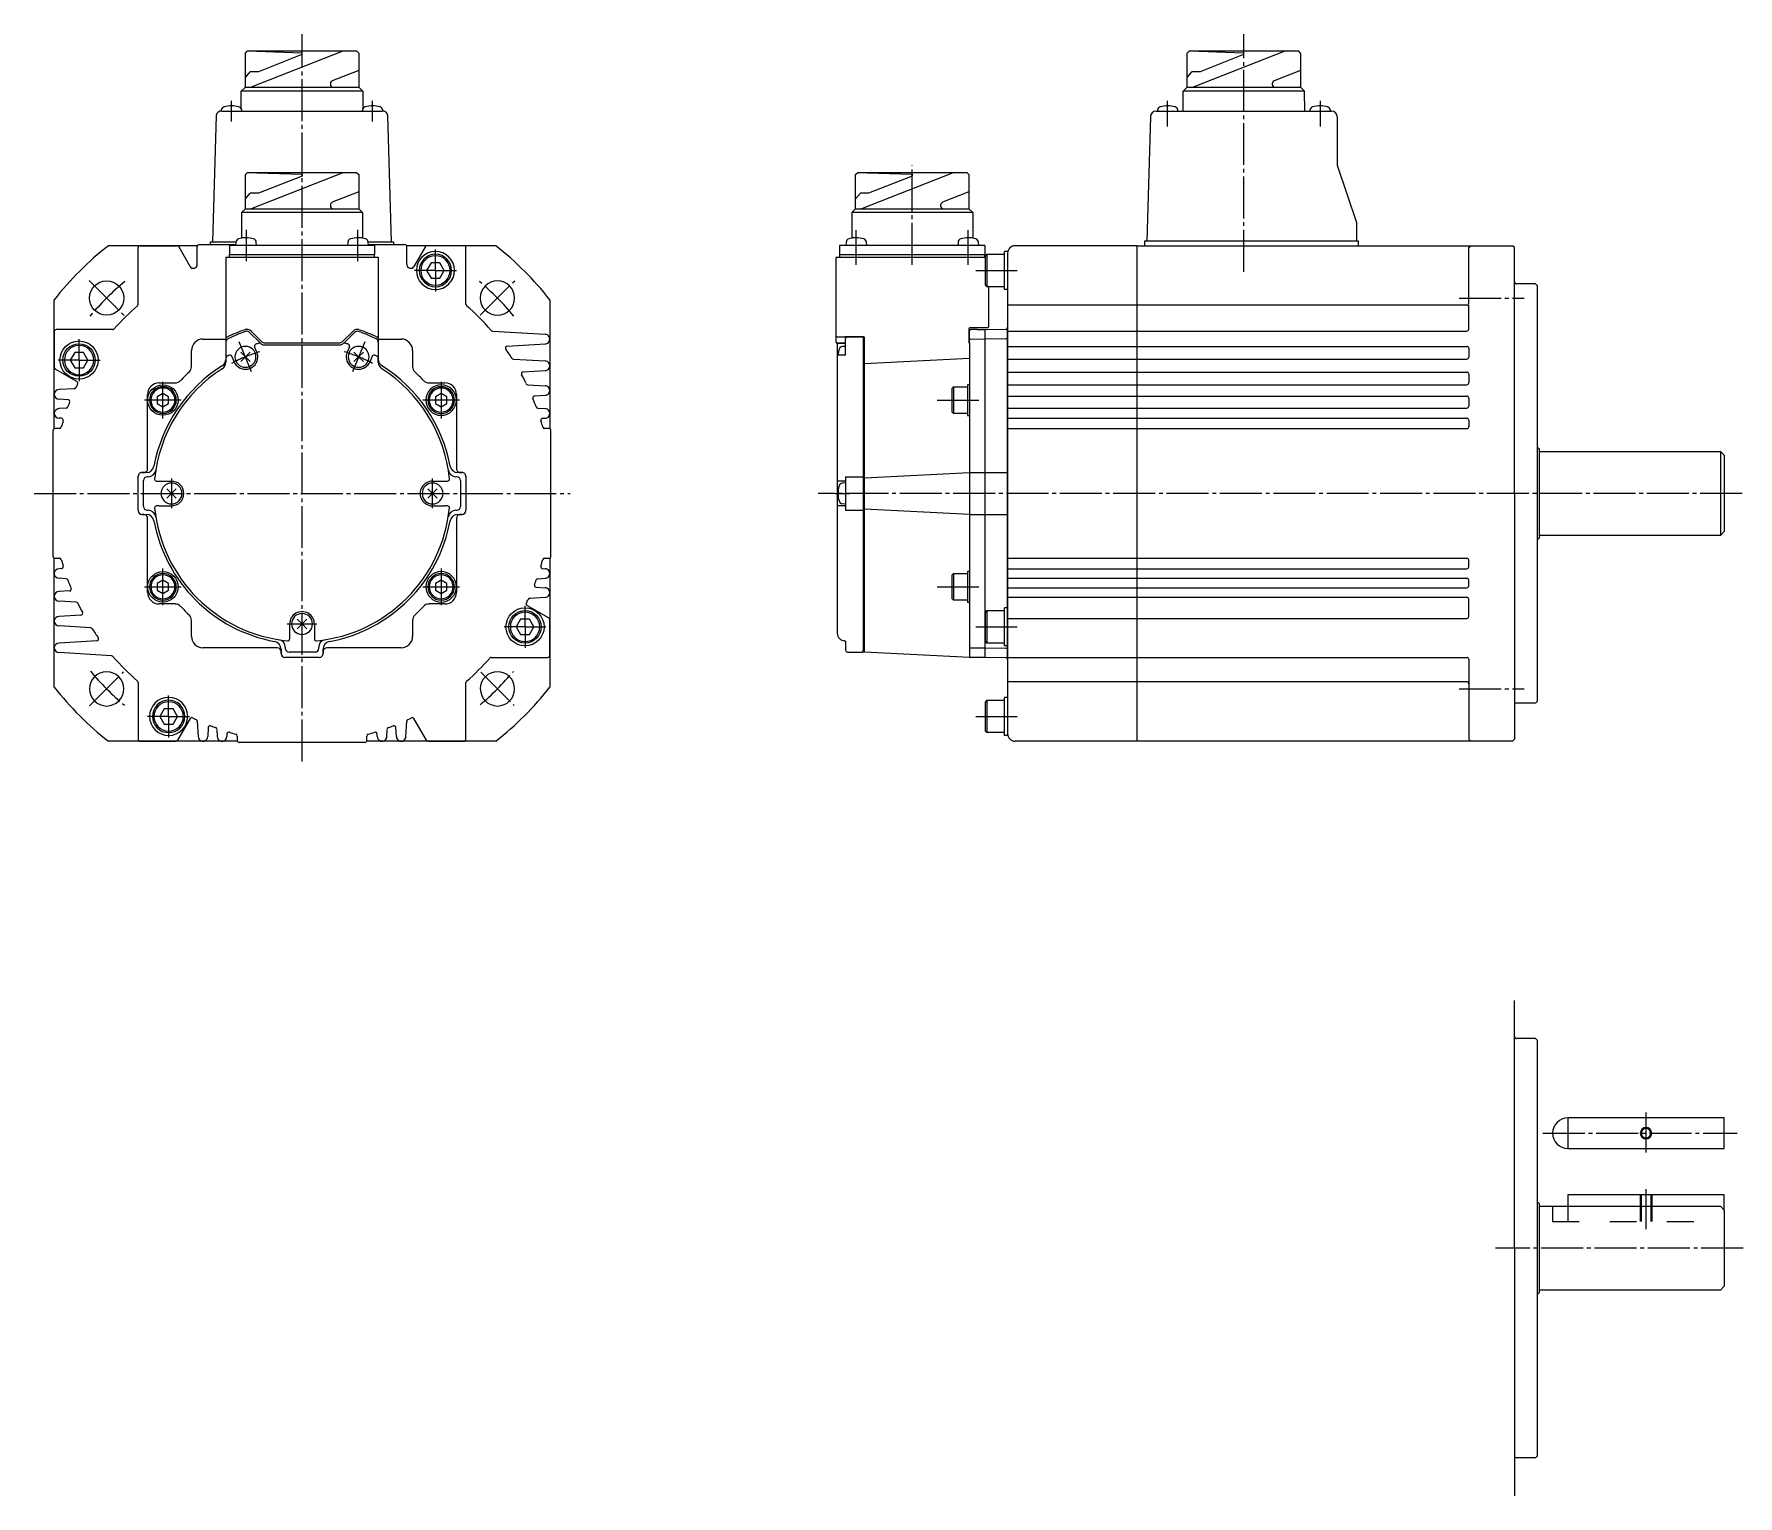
# Model space of a CAD drawing. Extents: x 0 to 671, y 0 to 384.
# Drawn here: x 0 to 447, y 0 to 383.5 of the extents above; entities that cross this region are included whole.
import ezdxf

# ---------------------------------------------------------------- set-up
doc = ezdxf.new("R2010")
doc.units = 0
doc.header["$MEASUREMENT"] = 0
doc.linetypes.add('DASH_CENTER', pattern=[14, 11, -1, 1, -1])
doc.linetypes.add('DASHED', pattern=[15, 7, -8])
doc.layers.get('0').update_dxf_attribs({"linetype": 'CONTINUOUS'})

msp = doc.modelspace()

# ---------------------------------------------------------------- linework, layer by layer
at = {"color": 1, "linetype": 'DASH_CENTER'}
for p, q in [((70.3, 192.72), (70.3, 383.52)), ((317.39, 321.2), (317.39, 383.55)), ((51.8, 360.62), (51.8, 366.06)), ((88.8, 360.62), (88.8, 366.06)), ((297.39, 359.29), (297.39, 366.06)), ((337.39, 366.06), (337.39, 359.29)), ((230.39, 323.02), (230.39, 349.16)), ((55.62, 332.2), (55.62, 323.94)), ((84.98, 323.94), (84.98, 332.2)), ((215.71, 323.02), (215.71, 332.11)), ((245.07, 323.02), (245.07, 332.11)), ((105.3, 321.52), (105.3, 327.02)), ((14.44, 318.88), (23.63, 309.68)), ((105.3, 321.52), (99.8, 321.52)), ((105.3, 321.52), (110.8, 321.52)), ((105.3, 321.52), (105.3, 316.02)), ((117.04, 309.76), (126.09, 318.81)), ((247.09, 321.52), (257.89, 321.52)), ((373.89, 314.28), (390.89, 314.28)), ((11.8, 298.02), (11.8, 303.52)), ((57.08, 294.94), (53.83, 302.79)), ((86.78, 302.79), (83.53, 294.94)), ((11.8, 298.02), (6.3, 298.02)), ((11.8, 298.02), (11.8, 292.52)), ((11.8, 298.02), (17.3, 298.02)), ((33.8, 282.72), (33.8, 292.32)), ((106.8, 292.32), (106.8, 282.72)), ((38.6, 287.52), (29, 287.52)), ((111.6, 287.52), (102, 287.52)), ((236.89, 287.51), (248.39, 287.51)), ((36.05, 266.9), (36.05, 259.12)), ((104.55, 259.12), (104.55, 266.9)), ((0, 263.02), (140.6, 263.02)), ((448.12, 263.02), (205.69, 263.02)), ((210.14, 263.02), (214, 263.02)), ((33.8, 233.72), (33.8, 243.32)), ((106.8, 243.32), (106.8, 233.72)), ((29, 238.52), (38.6, 238.52)), ((102, 238.52), (111.6, 238.52)), ((236.89, 238.51), (248.39, 238.51)), ((128.8, 228.02), (128.8, 233.52)), ((66.41, 228.77), (74.19, 228.77)), ((128.8, 228.02), (123.3, 228.02)), ((128.8, 228.02), (134.3, 228.02)), ((128.8, 228.02), (128.8, 222.52)), ((247.09, 228.02), (257.89, 228.02)), ((14.58, 207.3), (23.49, 216.2)), ((117.18, 216.13), (125.95, 207.37)), ((373.89, 211.75), (390.89, 211.75)), ((35.3, 204.52), (35.3, 210.02)), ((35.3, 204.52), (29.8, 204.52)), ((35.3, 204.52), (40.8, 204.52)), ((35.3, 204.52), (35.3, 199.02)), ((247.09, 204.52), (257.89, 204.52)), ((422.89, 90.12), (422.89, 100.62)), ((395.84, 95.16), (446.83, 95.16)), ((422.89, 70), (422.89, 80.5)), ((448.39, 65), (383.39, 65))]:
    msp.add_line(p, q, dxfattribs=at)
at = {"color": 7, "linetype": 'Continuous'}
for p, q in [((55.43, 378.52), (55.93, 379.02)), ((55.43, 369.58), (55.43, 378.52)), ((84.68, 379.02), (55.93, 379.02)), ((84.68, 379.02), (55.94, 379.02)), ((81.01, 379.02), (56.95, 369.58)), ((58.45, 379.02), (70.24, 378.63)), ((70.24, 378.16), (58.86, 373.67)), ((70.24, 378.63), (70.24, 378.16)), ((85.18, 378.52), (84.68, 379.02)), ((85.18, 378.52), (85.18, 369.58)), ((302.51, 378.52), (303.01, 379.02)), ((302.51, 369.58), (302.51, 378.52)), ((331.76, 379.02), (303.01, 379.02)), ((331.76, 379.02), (303.02, 379.02)), ((328.1, 379.02), (304.04, 369.58)), ((305.54, 379.02), (317.33, 378.63)), ((317.33, 378.16), (305.95, 373.67)), ((317.33, 378.63), (317.33, 378.16)), ((332.26, 378.52), (331.76, 379.02)), ((332.26, 378.52), (332.26, 369.58)), ((55.43, 372.17), (56.68, 373.67)), ((58.86, 373.67), (56.68, 373.67)), ((85.18, 373.99), (78.21, 371.26)), ((302.51, 372.17), (303.77, 373.67)), ((305.95, 373.67), (303.77, 373.67)), ((332.26, 373.99), (325.3, 371.26)), ((54.34, 363.97), (54.37, 368.58)), ((54.37, 368.58), (55.43, 369.58)), ((86.24, 368.58), (54.37, 368.58)), ((55.43, 369.58), (78.49, 369.58)), ((77.74, 370.56), (77.74, 370.33)), ((78.49, 369.58), (85.18, 369.58)), ((85.18, 369.58), (86.24, 368.58)), ((85.18, 369.58), (86.24, 368.58)), ((86.24, 368.58), (86.26, 363.97)), ((301.42, 363.32), (301.46, 368.58)), ((301.45, 368.58), (302.51, 369.58)), ((333.32, 368.58), (301.45, 368.58)), ((302.51, 369.58), (325.58, 369.58)), ((324.83, 370.56), (324.83, 370.33)), ((325.58, 369.58), (332.26, 369.58)), ((332.26, 369.58), (333.32, 368.58)), ((332.26, 369.58), (333.32, 368.58)), ((333.36, 363.32), (333.32, 368.58)), ((47.76, 362.16), (46.8, 329.02)), ((49.12, 363.54), (49.1, 363.31)), ((49.26, 363.32), (91.34, 363.32)), ((54.5, 363.32), (54.48, 363.54)), ((86.12, 363.54), (86.1, 363.32)), ((91.5, 363.31), (91.48, 363.54)), ((93.8, 329.02), (92.84, 362.16)), ((294.35, 363.32), (340.39, 363.32)), ((294.71, 363.54), (294.69, 363.3)), ((300.09, 363.32), (300.07, 363.54)), ((334.71, 363.54), (334.69, 363.32)), ((340.09, 363.3), (340.07, 363.54)), ((292.85, 361.86), (291.9, 329.32)), ((341.89, 361.82), (341.89, 349.12)), ((341.89, 349.12), (346.89, 334.12)), ((55.43, 346.66), (55.93, 347.16)), ((55.43, 337.72), (55.43, 346.66)), ((70.3, 347.16), (55.93, 347.16)), ((84.68, 347.16), (55.93, 347.16)), ((81.01, 347.16), (56.95, 337.72)), ((58.45, 347.16), (70.3, 346.77)), ((70.3, 346.3), (58.86, 341.81)), ((84.68, 347.16), (70.3, 347.16)), ((70.3, 346.3), (70.3, 346.77)), ((70.3, 346.77), (70.3, 346.3)), ((84.68, 347.16), (85.18, 346.66)), ((85.18, 346.66), (85.18, 337.72)), ((215.51, 346.66), (216.01, 347.16)), ((215.51, 337.72), (215.51, 346.66)), ((230.39, 347.16), (216.01, 347.16)), ((241.1, 347.16), (217.04, 337.72)), ((218.54, 347.16), (230.39, 346.77)), ((230.39, 346.3), (218.95, 341.81)), ((244.76, 347.16), (230.39, 347.16)), ((230.39, 346.77), (230.39, 346.3)), ((230.39, 346.3), (230.39, 346.77)), ((244.76, 347.16), (245.26, 346.66)), ((245.26, 346.66), (245.26, 337.72)), ((55.43, 340.31), (56.68, 341.81)), ((58.86, 341.81), (56.68, 341.81)), ((85.18, 342.13), (78.21, 339.4)), ((215.51, 340.31), (216.77, 341.81)), ((218.95, 341.81), (216.77, 341.81)), ((245.26, 342.13), (238.3, 339.4)), ((54.43, 336.72), (55.43, 337.72)), ((70.3, 336.72), (54.43, 336.72)), ((54.43, 336.72), (54.43, 330)), ((55.43, 337.72), (70.3, 337.72)), ((70.3, 337.72), (85.18, 337.72)), ((86.18, 336.72), (70.3, 336.72)), ((77.74, 338.7), (77.74, 338.47)), ((85.18, 337.72), (86.18, 336.72)), ((86.18, 336.72), (86.18, 330)), ((214.51, 336.72), (215.51, 337.72)), ((230.39, 336.72), (214.51, 336.72)), ((214.51, 336.72), (214.51, 330)), ((215.51, 337.72), (230.39, 337.72)), ((230.39, 337.72), (245.26, 337.72)), ((246.26, 336.72), (230.39, 336.72)), ((237.83, 338.7), (237.83, 338.47)), ((245.26, 337.72), (246.26, 336.72)), ((246.26, 336.72), (246.26, 330)), ((346.89, 334.12), (346.89, 329.32)), ((42.84, 328.02), (19.49, 328.02)), ((27.3, 312.65), (27.3, 327.52)), ((27.8, 328.02), (37.51, 328.02)), ((40.93, 322.59), (37.94, 327.77)), ((42.8, 323.09), (42.8, 327.82)), ((43.3, 328.32), (52.89, 328.32)), ((46.3, 328.32), (46.3, 329.02)), ((46.3, 329.02), (52.95, 329.02)), ((51.25, 328.11), (51.25, 325.72)), ((89.35, 328.11), (51.25, 328.11)), ((52.94, 328.95), (52.87, 328.11)), ((58.37, 328.11), (58.3, 328.95)), ((82.3, 328.95), (82.23, 328.11)), ((87.65, 329.02), (94.3, 329.02)), ((87.73, 328.11), (87.66, 328.95)), ((87.71, 328.32), (97.3, 328.32)), ((89.35, 328.11), (89.35, 325.72)), ((90.3, 328.32), (94.3, 328.32)), ((94.3, 329.02), (94.3, 328.32)), ((121.11, 328.02), (97.76, 328.02)), ((97.8, 323.09), (97.8, 327.82)), ((102.66, 327.77), (99.67, 322.59)), ((113.3, 312.65), (113.3, 327.52)), ((211.34, 328.11), (211.34, 325.72)), ((249.44, 328.11), (211.34, 328.11)), ((213.03, 328.95), (212.96, 328.11)), ((218.46, 328.11), (218.39, 328.95)), ((242.39, 328.95), (242.32, 328.11)), ((247.82, 328.11), (247.75, 328.95)), ((249.44, 328.11), (249.44, 325.72)), ((255.39, 326.52), (254.59, 326.52)), ((254.59, 316.52), (254.59, 326.52)), ((289.39, 328.02), (257.39, 328.02)), ((289.39, 324.52), (289.39, 328.02)), ((289.39, 328.02), (376.89, 328.02)), ((289.39, 198.02), (289.39, 328.02)), ((291.39, 329.32), (347.39, 329.32)), ((291.39, 328.02), (291.39, 329.32)), ((347.39, 329.32), (347.39, 328.02)), ((376.39, 327.52), (376.89, 328.02)), ((376.39, 312.92), (376.39, 327.52)), ((376.89, 328.02), (387.89, 328.02)), ((388.39, 327.52), (387.89, 328.02)), ((388.39, 294.36), (388.39, 327.52)), ((50.3, 325.02), (50.3, 298.2)), ((50.3, 325.02), (90.3, 325.02)), ((50.3, 325.02), (90.3, 325.02)), ((50.3, 325.02), (90.3, 325.02)), ((51.25, 325.72), (89.35, 325.72)), ((51.3, 325.02), (51.3, 325.72)), ((89.3, 325.02), (89.3, 325.72)), ((90.3, 325.02), (90.3, 298.2)), ((104.15, 323.52), (102.99, 321.52)), ((106.46, 323.52), (104.15, 323.52)), ((107.61, 321.52), (106.46, 323.52)), ((210.39, 325.02), (249.59, 325.02)), ((210.39, 304.29), (210.39, 325.02)), ((211.34, 325.72), (249.44, 325.72)), ((211.39, 325.02), (211.39, 325.72)), ((249.39, 325.02), (249.39, 325.72)), ((249.99, 325.77), (249.59, 325.37)), ((249.99, 325.77), (249.59, 325.37)), ((249.59, 325.02), (249.59, 325.37)), ((249.59, 317.67), (249.59, 325.37)), ((249.99, 325.77), (254.59, 325.77)), ((249.99, 325.77), (254.59, 325.77)), ((249.99, 325.77), (249.99, 325.02)), ((249.99, 325.77), (249.99, 317.27)), ((254.59, 321.52), (254.59, 325.77)), ((254.59, 321.52), (254.59, 325.77)), ((255.39, 326.02), (255.39, 199.52)), ((102.99, 321.52), (104.15, 319.52)), ((104.15, 319.52), (106.46, 319.52)), ((106.46, 319.52), (107.61, 321.52)), ((249.59, 317.67), (249.99, 317.27)), ((249.59, 317.67), (249.99, 317.27)), ((254.59, 317.27), (254.59, 321.52)), ((254.59, 317.27), (254.59, 321.52)), ((255.39, 319.02), (255.39, 316.57)), ((388.39, 263.02), (388.39, 317.82)), ((393.89, 318.02), (388.89, 318.02)), ((394.39, 317.52), (393.89, 318.02)), ((394.39, 263.02), (394.39, 317.52)), ((5.3, 279.97), (5.3, 313.82)), ((135.3, 313.82), (135.3, 279.97)), ((254.59, 317.27), (249.99, 317.27)), ((254.59, 317.27), (250.39, 317.27)), ((250.39, 317.27), (250.39, 306.72)), ((255.39, 316.52), (254.59, 316.52)), ((375.89, 312.42), (255.39, 312.42)), ((376.39, 306.12), (376.39, 312.42)), ((5.3, 305.52), (5.3, 296.1)), ((20.66, 306.02), (5.8, 306.02)), ((56.54, 305.28), (59.36, 302.46)), ((56.93, 305.64), (59.76, 302.81)), ((80.84, 302.81), (83.67, 305.64)), ((81.24, 302.46), (84.06, 305.28)), ((120.26, 305.61), (134.05, 304.77)), ((210.39, 302.72), (210.39, 304.29)), ((210.59, 304.09), (217.69, 304.09)), ((217.49, 304.09), (212.69, 304.09)), ((217.49, 304.09), (217.49, 221.82)), ((245.19, 306.02), (245.19, 302.72)), ((245.39, 302.52), (245.39, 305.72)), ((245.69, 306.52), (250.19, 306.52)), ((247.39, 306.05), (245.69, 306.02)), ((247.39, 306.05), (249.39, 306.02)), ((249.39, 306.02), (254.9, 306.12)), ((249.39, 306.02), (249.39, 220.01)), ((255.39, 219.41), (255.39, 306.62)), ((255.39, 305.62), (375.89, 305.62)), ((10.65, 300.02), (9.49, 298.02)), ((12.96, 300.02), (10.65, 300.02)), ((14.11, 298.02), (12.96, 300.02)), ((41.3, 296.32), (41.3, 300.52)), ((44.3, 303.52), (50.3, 303.52)), ((50.3, 302.7), (50.3, 297.43)), ((55.45, 298.86), (54.21, 300.1)), ((55.45, 298.86), (56.69, 300.1)), ((58.45, 300.11), (57.87, 301.51)), ((60.42, 302.02), (80.18, 302.02)), ((60.46, 302.52), (80.14, 302.52)), ((82.73, 301.51), (82.15, 300.11)), ((83.91, 300.1), (85.15, 298.86)), ((86.39, 300.1), (85.15, 298.86)), ((90.3, 303.52), (96.3, 303.52)), ((99.3, 300.52), (99.3, 296.32)), ((124.13, 301.66), (134.05, 302.27)), ((210.59, 302.52), (212.83, 302.52)), ((210.69, 302.26), (210.69, 299.14)), ((210.89, 302.46), (212.69, 302.46)), ((212.89, 301.61), (212.04, 301.54)), ((212.69, 302.46), (212.69, 302.46)), ((212.89, 302.66), (212.89, 303.59)), ((212.89, 299.54), (212.89, 302.66)), ((217.89, 221.41), (217.89, 303.89)), ((245.39, 302.52), (245.39, 220.02)), ((245.68, 303.52), (247.39, 303.55)), ((247.39, 303.55), (249.39, 303.52)), ((254.9, 303.62), (249.39, 303.52)), ((255.39, 301.6), (375.89, 301.6)), ((255.39, 300.52), (255.39, 263.02)), ((376.39, 301.1), (376.39, 298.79)), ((11.23, 292.39), (5.55, 295.67)), ((9.49, 298.02), (10.65, 296.02)), ((10.65, 296.02), (12.96, 296.02)), ((12.96, 296.02), (14.11, 298.02)), ((52.45, 297.62), (51.87, 299.03)), ((55.45, 298.86), (54.21, 297.62)), ((55.45, 298.86), (56.69, 297.62)), ((83.91, 297.62), (85.15, 298.86)), ((86.39, 297.62), (85.15, 298.86)), ((88.74, 299.03), (88.15, 297.62)), ((90.3, 297.43), (90.3, 298.51)), ((125.74, 298.27), (134.05, 297.77)), ((128.32, 294.92), (134.05, 295.27)), ((210.69, 299.14), (210.69, 297.34)), ((210.69, 297.34), (210.69, 266.46)), ((212.69, 299.34), (210.89, 299.34)), ((212.69, 299.34), (212.69, 299.34)), ((217.89, 297.08), (245.39, 298.48)), ((255.39, 298.29), (375.89, 298.29)), ((32.8, 292.02), (36.99, 292.02)), ((103.61, 292.02), (107.8, 292.02)), ((129.55, 291.54), (134.05, 291.27)), ((241.24, 291.01), (240.89, 290.66)), ((240.89, 284.36), (240.89, 290.66)), ((241.24, 291.01), (244.89, 291.01)), ((241.24, 291.01), (241.24, 284.01)), ((245.39, 291.51), (244.89, 291.51)), ((244.89, 291.51), (244.89, 283.51)), ((255.39, 294.87), (375.89, 294.87)), ((255.39, 276.02), (255.39, 292.02)), ((255.39, 291.56), (375.89, 291.56)), ((376.39, 294.37), (376.39, 292.06)), ((10.56, 290.51), (6.55, 290.27)), ((8.89, 287.62), (6.55, 287.77)), ((29.8, 269.52), (29.8, 289.02)), ((33.8, 289.25), (32.3, 288.38)), ((32.3, 288.38), (32.3, 286.65)), ((32.3, 286.65), (33.8, 285.78)), ((35.3, 288.38), (33.8, 289.25)), ((33.8, 285.78), (35.3, 286.65)), ((35.3, 286.65), (35.3, 288.38)), ((106.8, 289.25), (105.3, 288.38)), ((105.3, 288.38), (105.3, 286.65)), ((105.3, 286.65), (106.8, 285.78)), ((108.3, 288.38), (106.8, 289.25)), ((106.8, 285.78), (108.3, 286.65)), ((108.3, 286.65), (108.3, 288.38)), ((110.8, 289.02), (110.8, 269.52)), ((131.31, 288.6), (134.05, 288.77)), ((255.39, 288.56), (375.89, 288.56)), ((376.39, 288.06), (376.39, 285.9)), ((8.42, 285.38), (6.55, 285.27)), ((7.19, 282.73), (6.55, 282.77)), ((132.18, 285.38), (134.05, 285.27)), ((133.41, 282.73), (134.05, 282.77)), ((240.89, 284.36), (241.24, 284.01)), ((244.89, 284.01), (241.24, 284.01)), ((244.89, 283.51), (245.39, 283.51)), ((255.39, 285.4), (375.89, 285.4)), ((255.39, 282.77), (375.89, 282.77)), ((376.39, 282.27), (376.39, 280.52)), ((5, 246.52), (5, 279.52)), ((6.66, 280.02), (5.5, 280.02)), ((135.1, 280.02), (133.94, 280.02)), ((135.6, 246.52), (135.6, 279.52)), ((255.39, 280.02), (375.89, 280.02)), ((394.39, 263.02), (394.39, 275.52)), ((394.39, 275.02), (394.59, 275.02)), ((394.59, 275.02), (394.89, 274.72)), ((394.89, 274.72), (394.89, 251.32)), ((394.89, 274.02), (442.39, 274.02)), ((443.39, 273.02), (442.39, 274.02)), ((442.39, 274.02), (442.39, 252.02)), ((443.39, 273.02), (443.39, 253.02)), ((28.3, 268.52), (28.8, 268.52)), ((29.48, 268.51), (28.3, 268.51)), ((112.3, 268.51), (111.12, 268.51)), ((111.8, 268.52), (112.3, 268.52)), ((217.89, 267.12), (245.39, 268.52)), ((245.39, 268.51), (249.39, 268.51)), ((249.39, 268.52), (255.39, 268.52)), ((27.3, 258.52), (27.3, 267.52)), ((27.3, 258.52), (27.3, 267.52)), ((27.3, 258.51), (27.3, 267.51)), ((27.3, 258.51), (27.3, 267.51)), ((28.7, 259.61), (28.7, 266.41)), ((29.95, 267.41), (29.7, 267.41)), ((32.13, 266.26), (32.85, 266.26)), ((32.85, 266.26), (36.05, 266.26)), ((36.05, 263.01), (34.81, 264.25)), ((36.05, 263.01), (37.29, 264.25)), ((104.55, 263.01), (103.31, 264.25)), ((104.55, 266.26), (107.75, 266.26)), ((104.55, 263.01), (105.79, 264.25)), ((107.75, 266.26), (108.47, 266.26)), ((110.9, 267.41), (110.65, 267.41)), ((111.9, 266.41), (111.9, 259.61)), ((113.3, 267.52), (113.3, 258.52)), ((113.3, 267.52), (113.3, 258.52)), ((113.3, 267.51), (113.3, 258.51)), ((113.3, 267.51), (113.3, 258.51)), ((210.69, 266.26), (210.69, 259.76)), ((212.69, 266.26), (210.89, 266.26)), ((212.89, 265.77), (212.04, 265.7)), ((212.69, 266.26), (212.65, 266.26)), ((212.89, 267.41), (217.49, 267.41)), ((212.89, 267.41), (212.89, 258.61)), ((32.85, 259.76), (32.13, 259.76)), ((32.85, 259.76), (36.05, 259.76)), ((36.05, 263.01), (34.81, 261.78)), ((36.05, 263.01), (37.29, 261.78)), ((104.55, 263.01), (103.31, 261.78)), ((104.55, 263.01), (105.79, 261.78)), ((104.55, 259.76), (107.75, 259.76)), ((108.47, 259.76), (107.75, 259.76)), ((210.69, 259.56), (210.69, 226.35)), ((212.65, 259.76), (210.89, 259.76)), ((212.04, 260.35), (212.89, 260.27)), ((212.65, 259.76), (212.69, 259.76)), ((255.39, 263.02), (255.39, 225.52)), ((388.39, 263.02), (388.39, 198.52)), ((394.39, 208.52), (394.39, 263.02)), ((28.8, 257.52), (28.3, 257.52)), ((28.3, 257.51), (29.48, 257.51)), ((29.7, 258.61), (29.95, 258.61)), ((29.8, 237.02), (29.8, 256.52)), ((110.65, 258.61), (110.9, 258.61)), ((110.8, 256.52), (110.8, 237.02)), ((111.12, 257.51), (112.3, 257.51)), ((112.3, 257.52), (111.8, 257.52)), ((212.89, 258.61), (217.49, 258.61)), ((245.39, 257.51), (217.89, 258.91)), ((245.39, 257.51), (249.39, 257.51)), ((249.39, 257.51), (255.39, 257.51)), ((394.59, 251.02), (394.39, 251.02)), ((394.59, 251.02), (394.89, 251.32)), ((442.39, 252.02), (394.89, 252.02)), ((443.39, 253.02), (442.39, 252.02)), ((5.3, 212.21), (5.3, 246.06)), ((5.5, 246.02), (6.66, 246.02)), ((133.94, 246.02), (135.1, 246.02)), ((135.3, 246.06), (135.3, 212.21)), ((255.39, 234.02), (255.39, 250.02)), ((255.39, 246.02), (371.39, 246.02)), ((255.39, 243.27), (255.39, 246.02)), ((371.39, 246.02), (375.89, 246.02)), ((7.19, 243.3), (6.55, 243.27)), ((133.41, 243.3), (134.05, 243.27)), ((241.24, 242.01), (240.89, 241.66)), ((240.89, 235.36), (240.89, 241.66)), ((241.24, 242.01), (241.24, 235.01)), ((241.24, 242.01), (244.89, 242.01)), ((244.89, 242.51), (244.89, 234.51)), ((245.39, 242.51), (244.89, 242.51)), ((255.39, 243.27), (371.39, 243.27)), ((255.39, 240.77), (255.39, 243.27)), ((371.39, 243.27), (375.89, 243.27)), ((376.39, 243.77), (376.39, 245.52)), ((8.42, 240.65), (6.55, 240.77)), ((9.29, 237.43), (6.55, 237.27)), ((33.8, 240.25), (32.3, 239.38)), ((32.3, 239.38), (32.3, 237.65)), ((32.3, 237.65), (33.8, 236.78)), ((35.3, 239.38), (33.8, 240.25)), ((33.8, 236.78), (35.3, 237.65)), ((35.3, 237.65), (35.3, 239.38)), ((106.8, 240.25), (105.3, 239.38)), ((105.3, 239.38), (105.3, 237.65)), ((105.3, 237.65), (106.8, 236.78)), ((108.3, 239.38), (106.8, 240.25)), ((106.8, 236.78), (108.3, 237.65)), ((108.3, 237.65), (108.3, 239.38)), ((131.71, 238.41), (134.05, 238.27)), ((132.18, 240.65), (134.05, 240.77)), ((255.39, 240.77), (371.39, 240.77)), ((255.39, 238.27), (255.39, 240.77)), ((255.39, 238.27), (371.39, 238.27)), ((255.39, 235.77), (255.39, 238.27)), ((371.39, 240.77), (375.89, 240.77)), ((371.39, 238.27), (375.89, 238.27)), ((376.39, 238.77), (376.39, 240.27)), ((11.06, 234.49), (6.55, 234.77)), ((36.99, 234.02), (32.8, 234.02)), ((107.8, 234.02), (103.61, 234.02)), ((129.37, 233.64), (135.05, 230.36)), ((130.04, 235.52), (134.05, 235.77)), ((240.89, 235.36), (241.24, 235.01)), ((244.89, 235.01), (241.24, 235.01)), ((244.89, 234.51), (245.39, 234.51)), ((254.59, 223.02), (254.59, 233.02)), ((255.39, 233.02), (254.59, 233.02)), ((255.39, 235.77), (371.39, 235.77)), ((255.39, 230.22), (255.39, 235.77)), ((371.39, 235.77), (375.89, 235.77)), ((376.39, 230.72), (376.39, 235.27)), ((12.28, 231.12), (6.55, 230.77)), ((14.86, 227.76), (6.55, 228.27)), ((41.3, 225.52), (41.3, 229.71)), ((67.05, 228.77), (67.05, 224.85)), ((70.3, 228.77), (69.06, 230)), ((70.3, 228.77), (69.06, 227.53)), ((70.3, 228.77), (71.54, 230)), ((70.3, 228.77), (71.54, 227.53)), ((73.55, 228.77), (73.55, 224.85)), ((99.3, 229.71), (99.3, 225.52)), ((127.65, 230.02), (126.49, 228.02)), ((126.49, 228.02), (127.65, 226.02)), ((129.96, 230.02), (127.65, 230.02)), ((131.11, 228.02), (129.96, 230.02)), ((129.96, 226.02), (131.11, 228.02)), ((135.3, 220.52), (135.3, 229.93)), ((249.99, 232.27), (249.59, 231.87)), ((249.99, 232.27), (249.59, 231.87)), ((249.59, 224.17), (249.59, 231.87)), ((249.59, 224.17), (249.59, 231.87)), ((249.99, 232.27), (254.59, 232.27)), ((249.99, 232.27), (249.99, 223.77)), ((249.99, 232.27), (254.59, 232.27)), ((249.99, 232.27), (249.99, 223.77)), ((254.59, 228.02), (254.59, 232.27)), ((254.59, 228.02), (254.59, 232.27)), ((254.59, 223.77), (254.59, 228.02)), ((254.59, 223.77), (254.59, 228.02)), ((255.39, 230.22), (371.39, 230.22)), ((371.39, 230.22), (375.89, 230.22)), ((16.47, 224.37), (6.55, 223.77)), ((127.65, 226.02), (129.96, 226.02)), ((212.69, 224.35), (212.65, 224.35)), ((212.89, 224.15), (212.89, 221.91)), ((249.59, 224.17), (249.99, 223.77)), ((249.59, 224.17), (249.99, 223.77)), ((254.59, 223.77), (249.99, 223.77)), ((254.59, 223.77), (249.99, 223.77)), ((255.39, 225.52), (255.39, 223.07)), ((20.34, 220.42), (6.55, 221.27)), ((63.8, 222.52), (44.3, 222.52)), ((64.8, 222.2), (64.8, 221.01)), ((64.8, 221.02), (64.8, 221.52)), ((70.3, 220.02), (65.8, 220.02)), ((74.8, 220.01), (65.8, 220.01)), ((65.9, 222.67), (65.9, 222.41)), ((73.7, 221.41), (66.9, 221.41)), ((74.8, 220.02), (70.3, 220.02)), ((74.7, 222.41), (74.7, 222.67)), ((75.8, 221.01), (75.8, 222.2)), ((75.8, 221.52), (75.8, 221.02)), ((96.3, 222.52), (76.8, 222.52)), ((119.94, 220.02), (134.8, 220.02)), ((213.39, 221.41), (217.49, 221.41)), ((217.49, 221.41), (217.49, 221.82)), ((217.49, 221.82), (217.89, 221.82)), ((217.49, 221.41), (217.49, 221.82)), ((245.39, 220.02), (217.89, 221.41)), ((245.68, 222.51), (247.39, 222.48)), ((247.39, 219.98), (245.68, 220.01)), ((247.39, 222.48), (249.39, 222.52)), ((249.39, 220.02), (247.39, 219.98)), ((249.39, 222.51), (254.9, 222.41)), ((254.9, 219.91), (249.39, 220.01)), ((255.39, 223.02), (254.59, 223.02)), ((255.39, 223.07), (255.39, 222.72)), ((255.39, 220.02), (375.89, 220.02)), ((376.39, 219.52), (376.39, 198.52)), ((27.3, 213.38), (27.3, 198.52)), ((113.3, 198.52), (113.3, 213.38)), ((375.89, 213.61), (255.39, 213.61)), ((34.15, 206.52), (32.99, 204.52)), ((36.46, 206.52), (34.15, 206.52)), ((37.61, 204.52), (36.46, 206.52)), ((249.99, 208.77), (249.59, 208.37)), ((249.99, 208.77), (249.59, 208.37)), ((249.59, 200.67), (249.59, 208.37)), ((249.59, 200.67), (249.59, 208.37)), ((249.99, 208.77), (249.99, 200.27)), ((249.99, 208.77), (254.59, 208.77)), ((249.99, 208.77), (249.99, 200.27)), ((249.99, 208.77), (254.59, 208.77)), ((255.39, 209.52), (254.59, 209.52)), ((254.59, 199.52), (254.59, 209.52)), ((254.59, 204.52), (254.59, 208.77)), ((254.59, 204.52), (254.59, 208.77)), ((393.89, 208.02), (388.39, 208.02)), ((393.89, 208.02), (394.39, 208.52)), ((32.99, 204.52), (34.15, 202.52)), ((34.15, 202.52), (36.46, 202.52)), ((36.46, 202.52), (37.61, 204.52)), ((40.93, 203.95), (37.64, 198.27)), ((42.81, 203.28), (43.05, 199.27)), ((45.69, 201.61), (45.55, 199.27)), ((95.05, 199.27), (94.91, 201.61)), ((97.55, 199.27), (97.8, 203.28)), ((102.96, 198.27), (99.67, 203.95)), ((254.59, 200.27), (254.59, 204.52)), ((254.59, 200.27), (254.59, 204.52)), ((53.34, 198.02), (19.49, 198.02)), ((27.8, 198.02), (37.21, 198.02)), ((47.94, 201.13), (48.05, 199.27)), ((50.59, 199.9), (50.55, 199.27)), ((53.3, 199.38), (53.3, 198.22)), ((53.8, 197.72), (86.8, 197.72)), ((121.11, 198.02), (87.26, 198.02)), ((87.3, 198.22), (87.3, 199.38)), ((90.05, 199.27), (90.01, 199.9)), ((92.55, 199.27), (92.66, 201.13)), ((103.39, 198.02), (112.8, 198.02)), ((249.59, 200.67), (249.99, 200.27)), ((249.59, 200.67), (249.99, 200.27)), ((254.59, 200.27), (249.99, 200.27)), ((254.59, 200.27), (249.99, 200.27)), ((255.39, 199.52), (254.59, 199.52)), ((376.89, 198.02), (257.39, 198.02)), ((376.39, 198.52), (376.89, 198.02)), ((387.89, 198.02), (376.89, 198.02)), ((388.39, 198.52), (387.89, 198.02)), ((388.39, 96.34), (388.39, 130)), ((388.39, 65), (388.39, 119.8)), ((393.89, 120), (388.89, 120)), ((393.89, 120), (394.39, 119.5)), ((394.39, 65), (394.39, 119.5)), ((402.39, 99.16), (402.39, 91.16)), ((443.39, 99.16), (402.39, 99.16)), ((443.39, 91.16), (443.39, 99.16)), ((402.39, 91.16), (443.39, 91.16)), ((394.39, 77), (394.59, 77)), ((394.59, 77), (394.89, 76.7)), ((394.89, 76.7), (394.89, 53.3)), ((394.89, 76), (398.39, 76)), ((398.39, 76), (402.39, 76)), ((402.39, 79), (402.39, 76)), ((443.39, 79), (402.39, 79)), ((402.39, 76), (442.39, 76)), ((442.39, 76), (443.39, 75)), ((443.39, 75), (443.39, 79)), ((443.39, 75), (443.39, 72)), ((443.39, 72), (443.39, 55)), ((388.39, 65), (388.39, 0)), ((394.39, 10.5), (394.39, 65)), ((442.39, 54), (394.89, 54)), ((443.39, 55), (442.39, 54)), ((394.59, 53), (394.39, 53)), ((394.59, 53), (394.89, 53.3)), ((393.89, 10), (388.39, 10)), ((393.89, 10), (394.39, 10.5))]:
    msp.add_line(p, q, dxfattribs=at)
at = {"color": 2, "linetype": 'DASHED'}
for p, q in [((398.39, 76), (398.39, 72)), ((421.39, 79), (421.39, 72)), ((424.39, 79), (424.39, 72)), ((398.39, 72), (443.39, 72))]:
    msp.add_line(p, q, dxfattribs=at)
at = {"color": 7, "linetype": 'DASHED'}
for p, q in [((402.39, 76), (402.39, 72)), ((421.64, 79), (421.64, 72)), ((424.14, 79), (424.14, 72))]:
    msp.add_line(p, q, dxfattribs=at)
at = {"color": 7, "linetype": 'Continuous'}
for centre, major_axis, start_param, end_param in [((78.49, 370.56), (0.53, 0.53), 1.159283, 2.356194), ((325.58, 370.56), (-0.53, 0.53), -0.411514, 0.785398), ((78.49, 370.33), (-0.53, 0.53), 0.785398, 2.356194), ((325.58, 370.33), (-0.53, 0.53), 0.785398, 2.356194), ((49.1, 361.97), (-0.961, 0.961), -0.899301, 0.642349), ((50.12, 363.46), (-0.707, 0.707), -0.501659, 0.698132), ((51.8, 357.7), (4.95, 4.95), 0.785398, 1.069137), ((51.8, 357.7), (-4.95, 4.95), -1.069137, -0.785398), ((53.48, 363.46), (-0.707, 0.707), 4.014257, 5.214048), ((87.12, 363.46), (-0.707, 0.707), -0.501659, 0.698132), ((88.8, 357.7), (4.95, 4.95), 0.785398, 1.069137), ((88.8, 357.7), (-4.95, 4.95), -1.069137, -0.785398), ((90.48, 363.46), (-0.707, 0.707), 4.014257, 5.214048), ((91.5, 361.97), (0.961, 0.961), 5.640836, 7.182486), ((294.35, 361.82), (1.06, 1.06), 0.785398, 2.326963), ((295.71, 363.46), (0.707, 0.707), 1.069137, 2.268928), ((297.39, 357.7), (4.95, 4.95), 0.785398, 1.069137), ((297.39, 357.7), (-4.95, 4.95), -1.069137, -0.785398), ((299.07, 363.46), (0.707, 0.707), 5.585054, 6.784845), ((335.71, 363.46), (-0.707, 0.707), -0.501659, 0.698132), ((337.39, 357.7), (4.95, 4.95), 0.785398, 1.069137), ((337.39, 357.7), (-4.95, 4.95), -1.069137, -0.785398), ((339.07, 363.46), (0.707, 0.707), 5.585054, 6.784845), ((340.39, 361.82), (-1.06, 1.06), 3.926991, 5.497787), ((78.49, 338.7), (-0.53, 0.53), -0.411514, 0.785398), ((78.49, 338.47), (-0.53, 0.53), 0.785398, 2.356194), ((238.58, 338.7), (-0.53, 0.53), -0.411514, 0.785398), ((238.58, 338.47), (-0.53, 0.53), 0.785398, 2.356194), ((70.3, 263.02), (76.93, 29.81), 1.864514, 2.108432), ((27.8, 327.52), (-0.354, 0.354), -0.785398, 0.785398), ((37.51, 327.52), (-0.354, 0.354), 4.45059, 5.497787), ((43.3, 327.82), (-0.354, 0.354), -0.785398, 0.785398), ((53.94, 328.87), (0.707, 0.707), 1.069137, 2.268928), ((55.62, 323.11), (-4.95, 4.95), -0.613829, -0.50166), ((55.62, 323.11), (4.95, 4.95), 0.785398, 0.956967), ((55.62, 323.11), (4.95, 4.95), 0.50166, 0.785398), ((57.3, 328.87), (0.707, 0.707), 5.585054, 6.784845), ((83.3, 328.87), (0.707, 0.707), 1.069137, 2.268928), ((84.98, 323.11), (4.95, 4.95), 0.785398, 1.069137), ((84.98, 323.11), (-4.95, 4.95), -0.956967, -0.785398), ((84.98, 323.11), (-4.95, 4.95), -1.069137, -0.956967), ((86.66, 328.87), (0.707, 0.707), 5.585054, 6.784845), ((97.3, 327.82), (0.354, 0.354), 5.497787, 7.068583), ((105.3, 321.52), (4.6, 1.95), -0.400666, 5.882519), ((103.09, 327.52), (-0.354, 0.354), -0.785398, 0.261799), ((112.8, 327.52), (0.354, 0.354), 5.497787, 7.068583), ((70.3, 263.02), (-81.68, 11.61), 3.946285, 4.190202), ((214.03, 328.87), (-0.707, 0.707), -0.50166, 0.698132), ((215.71, 323.11), (4.95, 4.95), 0.956953, 1.069137), ((215.71, 323.11), (-4.95, 4.95), -0.785398, -0.613844), ((215.71, 323.11), (4.95, 4.95), 0.50166, 0.785398), ((217.39, 328.87), (-0.707, 0.707), 4.014257, 5.214048), ((243.39, 328.87), (-0.707, 0.707), -0.50166, 0.698132), ((245.07, 323.11), (-4.95, 4.95), -0.785398, -0.50166), ((245.07, 323.11), (4.95, 4.95), 0.613829, 0.785398), ((245.07, 323.11), (-4.95, 4.95), -1.069137, -0.956967), ((246.75, 328.87), (0.707, 0.707), 5.585054, 6.784845), ((257.39, 326.02), (1.41, 1.41), 0.785398, 2.356194), ((41.8, 323.09), (0.707, 0.707), 2.879793, 5.497787), ((98.8, 323.09), (-0.707, 0.707), 0.785398, 3.403392), ((105.3, 321.52), (-3.76, 1.98), 3.626786, 9.909971), ((105.3, 321.52), (-3.67, 1.17), 3.449751, 9.732936), ((19.04, 314.28), (4.5, 0.13), -0.0284285516501117, 6.254756755529474), ((121.57, 314.28), (4.49, 0.34), -0.075599, 6.207586), ((121.57, 314.28), (4.49, 0.34), -0.075599, 6.207586), ((388.89, 318.52), (0.354, 0.354), 2.356194, 3.926991), ((375.89, 312.92), (-0.354, 0.354), 2.356194, 3.926991), ((70.3, 263.02), (-46.32, 46.32), -0.065789, 0.065789), ((26.8, 312.65), (0.354, 0.354), 4.6466, 5.497787), ((113.8, 312.65), (-0.354, 0.354), 0.785398, 1.636585), ((70.3, 263.02), (-60.73, 24.55), 4.237212, 4.37697), ((5.8, 305.52), (-0.354, 0.354), -0.785398, 0.785398), ((20.66, 306.52), (0.354, 0.354), 3.926991, 4.778178), ((50.6, 304.36), (-0.212, 0.212), 0.785398, 2.800832), ((70.3, 263.01), (-32.17, 32.17), -0.451143, -0.34076), ((70.3, 263.01), (42.73, 14.12), 1.586533, 1.69802), ((55.87, 304.58), (1.06, 1.06), 6.283185, 7.402838), ((55.83, 304.57), (-0.707, 0.707), 4.712389, 5.832808), ((84.74, 304.58), (-1.06, 1.06), -1.119653, 0), ((84.77, 304.57), (0.707, 0.707), 0.450378, 1.570796), ((70.3, 263.01), (-42.35, 15.22), 4.610983, 4.72247), ((70.3, 263.01), (20.33, 40.7), 0.01864, 0.129023), ((90, 304.36), (-0.212, 0.212), 1.911557, 3.926991), ((120.29, 306.11), (0.354, 0.354), 3.067624, 3.865904), ((134.05, 303.52), (-0.884, 0.884), 2.356194, 5.497787), ((210.59, 304.29), (0.141, 0.141), 2.356193, 3.926991), ((213.39, 303.59), (-0.354, 0.354), -0.785398, 0.785398), ((217.69, 303.89), (0.141, 0.141), 5.497787, 7.068583), ((245.69, 306.02), (-0.354, 0.354), -0.785398, 0.785398), ((245.69, 305.72), (0.212, 0.212), 0.802851, 2.356194), ((250.19, 306.72), (0.141, 0.141), 3.926991, 5.497787), ((254.89, 306.62), (0.354, 0.354), 3.944444, 5.497787), ((254.89, 304.12), (0.354, 0.354), 3.944444, 5.497787), ((375.89, 306.12), (-0.354, 0.354), 2.356194, 3.926991), ((11.8, 298.02), (4.71, 1.69), -0.3440275069220029, 5.939157800257583), ((11.8, 298.02), (-3.66, 2.16), 3.67471445652256, 9.957899763702146), ((11.8, 298.02), (-2.72, 2.72), 3.926991, 10.210176), ((44.3, 300.52), (-2.12, 2.12), -0.785398, 0.785398), ((51.3, 302.7), (-0.707, 0.707), -0.338891, 0.785398), ((55.45, 298.86), (1.94, 1.94), 5.497787, 11.780972), ((58.33, 301.71), (0.354, 0.354), 1.085418, 2.748894), ((70.3, 263.02), (39.39, 11.38), 1.568025, 1.589633), ((55.45, 298.86), (-2.3, 2.3), 3.926991, 4.31969), ((59.17, 301.96), (0.354, 0.354), 0.10944, 1.063809), ((60.42, 303.52), (-1.06, 1.06), 1.570796, 2.356194), ((60.46, 303.52), (-0.707, 0.707), 1.570796, 2.356194), ((80.14, 303.52), (0.707, 0.707), 3.926991, 4.712389), ((80.18, 303.52), (1.06, 1.06), 3.926991, 4.602949), ((81.43, 301.96), (0.354, 0.354), 0.506987, 1.461357), ((70.3, 263.02), (11.91, 39.23), -0.006695, 0.016374), ((85.15, 298.86), (-2.3, 2.3), 0.392699, 0.785398), ((85.15, 298.86), (1.94, 1.94), 5.497787, 11.780972), ((82.27, 301.71), (0.354, 0.354), 5.105088, 6.768564), ((89.3, 302.7), (-0.707, 0.707), 3.926991, 5.05128), ((96.3, 300.52), (2.12, 2.12), 5.497787, 7.068583), ((124.16, 301.16), (0.354, 0.354), 0.846485, 2.9724), ((70.3, 263.02), (-46.32, 46.32), 4.499537, 4.543197), ((210.59, 302.72), (0.141, 0.141), 2.356193, 3.926991), ((210.59, 302.72), (0.141, 0.141), 2.356193, 3.926991), ((210.89, 302.26), (-0.141, 0.141), -0.785176, 0.785398), ((217.89, 298.86), (-4.95, 4.95), 0.50166, 0.717612), ((212.13, 300.54), (0.707, 0.707), 0.872665, 2.072456), ((212.69, 302.66), (-0.141, 0.141), 2.356194, 3.926991), ((212.69, 299.54), (0.141, 0.141), 3.926991, 5.497787), ((245.39, 302.72), (-0.141, 0.141), 0.785398, 2.356194), ((245.69, 303.22), (0.212, 0.212), 0.802851, 2.356194), ((375.89, 301.1), (0.354, 0.354), 5.497787, 7.068583), ((5.8, 296.1), (-0.354, 0.354), 0.785398, 1.832596), ((70.3, 263.01), (-39.44, 2.19), -0.956637, -0.126305), ((70.3, 263.01), (38.76, 2.71), 2.069768, 2.973902), ((39.3, 296.32), (-1.41, 1.41), 3.105757, 3.926991), ((48.3, 298.2), (-1.41, 1.41), 2.914937, 3.926991), ((48.3, 297.43), (1.41, 1.41), 4.495713, 5.497787), ((50.8, 298.51), (-0.354, 0.354), -0.283038, 0.785398), ((70.3, 263.02), (-19.39, 36.12), -0.007219, 0.009672), ((51.4, 298.84), (0.354, 0.354), 5.890486, 7.554054), ((55.45, 298.86), (2.3, 2.3), 2.748894, 5.497787), ((85.15, 298.86), (2.3, 2.3), 2.356194, 5.105088), ((89.2, 298.84), (0.354, 0.354), 0.299928, 1.963495), ((70.3, 263.02), (19.42, 36.11), -0.009056, 0.009352), ((89.8, 298.51), (-0.354, 0.354), 3.926991, 4.995427), ((92.3, 298.2), (-1.41, 1.41), 0.785398, 1.797452), ((92.3, 297.43), (1.41, 1.41), 2.356194, 3.358269), ((70.3, 263.01), (-38.85, 0.17), 3.243789, 4.147923), ((70.3, 263.01), (-39.46, 1.8), 3.368997, 4.199329), ((101.3, 296.32), (-1.41, 1.41), 0.785398, 1.606632), ((125.77, 298.77), (0.354, 0.354), 2.928741, 3.865904), ((134.05, 296.52), (-0.884, 0.884), 2.356194, 5.497787), ((210.89, 299.14), (0.141, 0.141), 0.785398, 2.356194), ((375.89, 298.79), (-0.354, 0.354), 2.356194, 3.926991), ((10.53, 291.01), (-0.354, 0.354), 2.417281, 3.488959), ((70.3, 263.02), (-59.14, 28.16), -0.009514, 0.006385), ((10.98, 291.96), (0.354, 0.354), 5.497787, 6.544985), ((10.98, 291.96), (0.354, 0.354), 5.043856, 5.497787), ((32.8, 289.02), (-2.12, 2.12), -0.785398, 0.785398), ((33.8, 287.52), (-3.77, 1.33), 3.480214256408793, 9.76339956358838), ((33.8, 287.52), (-3.44, 0.67), 3.33417, 9.617355), ((33.8, 287.52), (-2.23, 2.23), 3.926991, 10.210176), ((36.99, 294.02), (1.41, 1.41), 3.926991, 4.748225), ((70.3, 263.02), (30.76, 30.76), 1.534961, 1.606632), ((70.3, 263.02), (30.76, 30.76), 6.24735, 6.319021), ((103.61, 294.02), (-1.41, 1.41), 1.534961, 2.356194), ((106.8, 287.52), (-3.67, 1.59), 3.550485, 9.83367), ((106.8, 287.52), (-3.44, 0.67), 3.33417, 9.617355), ((106.8, 287.52), (2.93, 1.16), -0.376488, 5.906697), ((107.8, 289.02), (2.12, 2.12), 5.497787, 7.068583), ((128.35, 294.42), (0.354, 0.354), 0.846485, 2.852029), ((70.3, 263.02), (58.5, 29.46), -0.011157, 0.029338), ((129.58, 292.04), (0.354, 0.354), 2.811534, 3.865904), ((134.05, 290.02), (-0.884, 0.884), 2.356194, 5.497787), ((375.89, 294.37), (0.354, 0.354), 5.497787, 7.068583), ((375.89, 292.06), (-0.354, 0.354), 2.356194, 3.926991), ((6.55, 289.02), (-0.884, 0.884), -0.785398, 2.356194), ((70.3, 263.02), (-61.22, 23.3), -0.01022, 0.009957), ((8.86, 287.12), (0.354, 0.354), 5.123865, 7.007497), ((131.34, 288.1), (0.354, 0.354), 0.846485, 2.746077), ((70.3, 263.02), (-24.2, 60.86), 4.687643, 4.723749), ((375.89, 288.06), (0.354, 0.354), 5.497787, 7.068583), ((6.55, 284.02), (-0.884, 0.884), -0.785398, 2.356194), ((70.3, 263.02), (18.31, 62.89), 1.558772, 1.585776), ((7.16, 282.23), (-0.354, 0.354), 3.631626, 5.436701), ((8.39, 285.88), (0.354, 0.354), 3.988077, 5.144042), ((132.21, 285.88), (0.354, 0.354), 2.70997, 3.865904), ((133.44, 282.23), (0.354, 0.354), 0.846485, 2.651559), ((70.3, 263.02), (46.32, 46.32), 5.766148, 5.793152), ((134.05, 284.02), (-0.884, 0.884), 2.356194, 5.497787), ((375.89, 285.9), (0.354, 0.354), 3.926991, 5.497787), ((375.89, 282.27), (0.354, 0.354), 5.497787, 7.068583), ((5.5, 279.52), (-0.354, 0.354), -0.785398, 0.785398), ((6.66, 280.52), (-0.354, 0.354), 2.356194, 3.65863), ((133.94, 280.52), (0.354, 0.354), 2.624556, 3.926991), ((135.1, 279.52), (0.354, 0.354), 5.497787, 7.068583), ((375.89, 280.52), (-0.354, 0.354), 2.356194, 3.926991), ((28.3, 267.52), (-0.707, 0.707), -0.785415, 0.785398), ((28.3, 267.51), (0.707, 0.707), 0.785398, 2.356194), ((28.3, 267.51), (0.707, 0.707), 0.785398, 2.356194), ((28.8, 269.52), (-0.707, 0.707), 2.356178, 3.926991), ((29.48, 270.51), (1.41, 1.41), 3.926991, 5.316066), ((29.95, 269.41), (-1.41, 1.41), 2.356194, 3.769672), ((110.65, 269.41), (1.41, 1.41), 2.513513, 3.926991), ((111.12, 270.51), (-1.41, 1.41), 0.96712, 2.356194), ((111.8, 269.52), (0.707, 0.707), 2.356194, 3.927008), ((112.3, 267.52), (0.707, 0.707), 5.497787, 7.0686), ((112.3, 267.51), (-0.707, 0.707), 3.926991, 5.497787), ((112.3, 267.51), (-0.707, 0.707), 3.926991, 5.497787), ((29.7, 266.41), (0.707, 0.707), 0.785398, 2.356194), ((32.13, 266.76), (0.354, 0.354), 2.258254, 3.926991), ((36.05, 263.01), (1.94, 1.94), 5.497787, 11.780972), ((36.05, 263.01), (2.3, 2.3), 3.926991, 7.068583), ((104.55, 263.01), (2.3, 2.3), 0.785398, 3.926991), ((104.55, 263.01), (1.94, 1.94), 5.497787, 11.780972), ((108.47, 266.76), (-0.354, 0.354), 2.356194, 4.024931), ((110.9, 266.41), (-0.707, 0.707), 3.926991, 5.497787), ((210.89, 266.46), (-0.141, 0.141), 0.785398, 2.355856), ((217.89, 263.02), (4.95, 4.95), 2.072456, 2.356194), ((212.13, 264.7), (0.707, 0.707), 0.872665, 2.072456), ((212.69, 266.06), (0.141, 0.141), 5.497787, 7.068583), ((29.7, 259.61), (-0.707, 0.707), 0.785398, 2.356194), ((32.13, 259.26), (-0.354, 0.354), -0.785398, 0.883338), ((108.47, 259.26), (0.354, 0.354), 5.399847, 7.068583), ((110.9, 259.61), (0.707, 0.707), 3.926991, 5.497787), ((210.89, 259.56), (0.141, 0.141), 0.78325, 2.356194), ((217.89, 263.02), (-4.95, 4.95), 0.785398, 1.069137), ((212.13, 261.34), (-0.707, 0.707), 1.069137, 2.268928), ((212.69, 259.96), (0.141, 0.141), 3.926991, 5.497787), ((28.3, 258.52), (0.707, 0.707), 2.356194, 3.926974), ((28.3, 258.51), (-0.707, 0.707), 0.785398, 2.356194), ((28.3, 258.51), (-0.707, 0.707), 0.785398, 2.356194), ((28.8, 256.52), (0.707, 0.707), 5.497787, 7.068567), ((29.48, 255.51), (1.41, 1.41), 5.679509, 7.068583), ((29.95, 256.61), (1.41, 1.41), 5.655106, 7.068583), ((70.3, 263.01), (39.46, 1.71), 3.279905, 4.487231), ((70.3, 263.01), (-38.85, 0.24), 0.104112, 1.478998), ((70.3, 263.01), (38.85, 0.38), -1.482699, -0.107753), ((70.3, 263.01), (39.5, 0.54), -1.403395, -0.195312), ((110.65, 256.61), (1.41, 1.41), 0.785398, 2.198876), ((111.12, 255.51), (-1.41, 1.41), -0.785398, 0.603677), ((111.8, 256.52), (0.707, 0.707), 0.785415, 2.356194), ((112.3, 258.52), (0.707, 0.707), 3.927008, 5.497787), ((112.3, 258.51), (0.707, 0.707), 3.926991, 5.497787), ((112.3, 258.51), (0.707, 0.707), 3.926991, 5.497787), ((5.5, 246.52), (0.354, 0.354), 2.356194, 3.926991), ((6.66, 245.52), (0.354, 0.354), 5.766148, 7.068583), ((133.94, 245.52), (-0.354, 0.354), -0.785398, 0.517037), ((135.1, 246.52), (-0.354, 0.354), 2.356194, 3.926991), ((375.89, 245.52), (0.354, 0.354), 5.497787, 7.068583), ((6.55, 242.02), (-0.884, 0.884), -0.785398, 2.356194), ((70.3, 263.02), (-18.44, 62.85), 1.553695, 1.580699), ((7.16, 243.8), (0.354, 0.354), 3.988077, 5.793152), ((33.8, 238.52), (-3.77, 1.33), 3.480214256408793, 9.76339956358838), ((33.8, 238.52), (-3.44, 0.67), 3.33417, 9.617355), ((33.8, 238.52), (-2.23, 2.23), 3.926991, 10.210176), ((106.8, 238.52), (-3.67, 1.59), 3.550485, 9.83367), ((106.8, 238.52), (-3.44, 0.67), 3.33417, 9.617355), ((106.8, 238.52), (-2.23, 2.23), 3.926991, 10.210176), ((133.44, 243.8), (-0.354, 0.354), 0.490033, 2.295108), ((70.3, 263.02), (18.44, 62.85), 4.70237, 4.729374), ((134.05, 242.02), (-0.884, 0.884), 2.356194, 5.497787), ((375.89, 243.77), (-0.354, 0.354), 2.356194, 3.926991), ((6.55, 236.02), (-0.884, 0.884), -0.785398, 2.356194), ((8.39, 240.15), (-0.354, 0.354), 4.280766, 5.436701), ((70.3, 263.02), (61.2, 23.33), 3.131148, 3.167254), ((9.26, 237.93), (0.354, 0.354), 3.988077, 5.887669), ((32.8, 237.02), (2.12, 2.12), 2.356194, 3.926991), ((107.8, 237.02), (2.12, 2.12), 3.926991, 5.497787), ((131.74, 238.91), (0.354, 0.354), 1.982273, 3.865904), ((70.3, 263.02), (-61.22, 23.3), 3.131318, 3.151495), ((132.21, 240.15), (0.354, 0.354), 0.846485, 2.00245), ((134.05, 237.02), (-0.884, 0.884), 2.356194, 5.497787), ((375.89, 240.27), (0.354, 0.354), 5.497787, 7.068583), ((375.89, 238.77), (-0.354, 0.354), 2.356194, 3.926991), ((11.03, 233.99), (0.354, 0.354), 5.953126, 7.007497), ((70.3, 263.02), (-30.97, 57.72), 1.533708, 1.574203), ((36.99, 232.02), (1.41, 1.41), 6.24735, 7.068583), ((70.3, 263.02), (30.76, 30.76), 3.105757, 3.177428), ((70.3, 263.02), (-30.76, 30.76), 3.105757, 3.177428), ((103.61, 232.02), (-1.41, 1.41), -0.785398, 0.035836), ((128.8, 228.02), (4.71, 1.69), -0.3440275069220029, 5.939157800257583), ((129.62, 234.07), (-0.354, 0.354), 0.331467, 1.832596), ((70.3, 263.02), (28.39, 59.03), 4.706702, 4.722601), ((130.07, 235.02), (-0.354, 0.354), -0.724312, 0.347366), ((375.89, 235.27), (0.354, 0.354), 5.497787, 7.068583), ((6.55, 229.52), (-0.884, 0.884), -0.785398, 2.356194), ((12.25, 231.61), (0.354, 0.354), 3.988077, 5.993622), ((39.3, 229.71), (-1.41, 1.41), 3.926991, 4.748225), ((70.3, 228.77), (2.3, 2.3), 5.497787, 8.63938), ((70.3, 228.77), (1.94, 1.94), 5.497787, 11.780972), ((101.3, 229.71), (1.41, 1.41), 1.534961, 2.356194), ((128.8, 228.02), (-3.66, 2.16), 3.67471445652256, 9.957899763702146), ((128.8, 228.02), (-2.72, 2.72), 3.926991, 10.210176), ((134.8, 229.93), (0.354, 0.354), 5.497787, 6.544985), ((375.89, 230.72), (-0.354, 0.354), 2.356194, 3.926991), ((6.55, 222.52), (-0.884, 0.884), -0.785398, 2.356194), ((14.83, 227.26), (-0.354, 0.354), 4.499537, 5.436701), ((70.3, 263.02), (46.32, 46.32), 2.928741, 2.9724), ((16.44, 224.87), (0.354, 0.354), 3.988077, 6.113993), ((44.3, 225.52), (-2.12, 2.12), 0.785398, 2.356194), ((62.8, 222.2), (-1.41, 1.41), 3.926991, 5.316038), ((63.9, 222.67), (-1.41, 1.41), 3.926991, 5.34044), ((66.55, 224.85), (0.354, 0.354), 3.829021, 5.497787), ((74.05, 224.85), (0.354, 0.354), 2.356194, 4.024901), ((76.7, 222.67), (1.41, 1.41), 0.942745, 2.356194), ((77.8, 222.2), (1.41, 1.41), 0.980971, 2.356194), ((96.3, 225.52), (2.12, 2.12), 3.926991, 5.497787), ((212.69, 226.35), (1.41, 1.41), 2.356194, 3.907761), ((212.69, 224.15), (0.141, 0.141), 5.497787, 7.068583), ((20.31, 219.92), (0.354, 0.354), 6.209216, 7.007497), ((70.3, 263.02), (54.71, 36.02), 3.270716, 3.410474), ((63.8, 221.52), (-0.707, 0.707), 3.926991, 5.497787), ((65.8, 221.02), (-0.707, 0.707), 0.785398, 2.356194), ((65.8, 221.02), (-0.707, 0.707), 0.785398, 2.356194), ((65.8, 221.01), (-0.707, 0.707), 0.785398, 2.356194), ((66.9, 222.41), (-0.707, 0.707), 0.785398, 2.356194), ((73.7, 222.41), (0.707, 0.707), 3.926991, 5.497787), ((74.8, 221.02), (0.707, 0.707), 3.926991, 5.497787), ((74.8, 221.02), (0.707, 0.707), 3.926991, 5.497787), ((74.8, 221.01), (0.707, 0.707), 3.926991, 5.497787), ((76.8, 221.52), (0.707, 0.707), 0.785398, 2.356194), ((70.3, 263.02), (-46.32, 46.32), 3.075804, 3.207381), ((119.94, 219.52), (-0.354, 0.354), -0.785398, 0.065789), ((134.8, 220.52), (-0.354, 0.354), 2.356194, 3.926991), ((213.39, 221.91), (0.354, 0.354), 2.356194, 3.926991), ((245.69, 222.81), (0.212, 0.212), 2.356194, 3.909538), ((245.69, 220.31), (0.212, 0.212), 2.356194, 3.909538), ((254.89, 221.91), (0.354, 0.354), 5.497787, 7.05113), ((254.89, 219.41), (0.354, 0.354), 5.497787, 7.05113), ((375.89, 219.52), (-0.354, 0.354), 3.926995, 5.497787), ((19.04, 211.75), (-4.06, 1.94), 3.587154, 9.870339), ((121.57, 211.75), (-3.98, 2.1), 3.627634, 9.910819), ((70.3, 263.02), (82.02, 8.86), 3.697465, 3.941382), ((26.8, 213.38), (0.354, 0.354), 5.497787, 6.348974), ((113.8, 213.38), (-0.354, 0.354), -0.065789, 0.785398), ((70.3, 263.02), (81.67, 11.69), -1.049566, -0.805648), ((375.89, 213.11), (-0.354, 0.354), 3.926995, 5.497787), ((35.3, 204.52), (4.6, 1.95), -0.400666, 5.882519), ((35.3, 204.52), (-3.76, 1.98), 3.626786, 9.909971), ((35.3, 204.52), (-3.67, 1.17), 3.449751, 9.732936), ((41.36, 203.7), (-0.354, 0.354), -1.239329, 0.261799), ((70.3, 263.02), (-46.32, 46.32), 1.902264, 1.918162), ((42.31, 203.25), (-0.354, 0.354), 3.988077, 5.059755), ((46.19, 201.58), (0.354, 0.354), 0.411476, 2.295108), ((70.3, 263.02), (-61.12, 23.54), 1.564551, 1.584728), ((47.44, 201.1), (0.354, 0.354), 5.558874, 6.714839), ((93.16, 201.1), (-0.354, 0.354), -0.431653, 0.724312), ((70.3, 263.02), (46.32, 46.32), 4.280736, 4.300913), ((94.41, 201.58), (0.354, 0.354), 5.558874, 7.442505), ((98.29, 203.25), (0.354, 0.354), 1.22343, 2.295108), ((70.3, 263.02), (46.32, 46.32), 4.365023, 4.380922), ((99.24, 203.7), (-0.354, 0.354), 4.45059, 5.951718), ((27.8, 198.52), (0.354, 0.354), 2.356194, 3.926991), ((37.21, 198.52), (0.354, 0.354), 3.926991, 4.974188), ((44.3, 199.27), (0.884, 0.884), 2.356194, 5.497787), ((49.3, 199.27), (0.884, 0.884), 2.356194, 5.497787), ((51.09, 199.87), (0.354, 0.354), 0.490033, 2.295108), ((70.3, 263.02), (-63.11, 17.53), 1.546372, 1.573376), ((52.8, 199.38), (-0.354, 0.354), 3.926991, 5.229426), ((53.8, 198.22), (-0.354, 0.354), 0.785398, 2.356194), ((86.8, 198.22), (0.354, 0.354), 3.926991, 5.497787), ((87.8, 199.38), (-0.354, 0.354), -0.517037, 0.785398), ((70.3, 263.02), (63.12, 17.5), 4.710283, 4.737287), ((89.51, 199.87), (-0.354, 0.354), 3.988077, 5.793152), ((91.3, 199.27), (0.884, 0.884), 2.356194, 5.497787), ((96.3, 199.27), (0.884, 0.884), 2.356194, 5.497787), ((103.39, 198.52), (-0.354, 0.354), 1.308997, 2.356194), ((112.8, 198.52), (-0.354, 0.354), 2.356194, 3.926991), ((257.39, 200.02), (-1.41, 1.41), 0.785398, 2.356194), ((388.89, 120.5), (-0.354, 0.354), 0.785398, 2.356194), ((402.39, 95.16), (-2.83, 2.83), -0.785398, 0.785398), ((402.39, 95.16), (-2.83, 2.83), 0.785398, 2.356194), ((422.89, 95.16), (-0.884, 0.884), 3.926991, 10.210176)]:
    msp.add_ellipse(centre, major_axis=major_axis, ratio=1, start_param=start_param, end_param=end_param, dxfattribs=at)
at = {"color": 1, "linetype": 'DASH_CENTER'}
for major_axis, start_param, end_param in [((61.35, 38.63), 1.704543, 1.883913), ((-67.94, 25.3), 4.195186, 4.371795), ((36.72, 12.54), 1.531113, 1.737666), ((-36.83, 12.22), 4.53683, 4.743382), ((-59.16, 41.91), 1.314858, 1.488706), ((71.07, 14.34), -1.070054, -0.898967)]:
    msp.add_ellipse((70.3, 263.02), major_axis=major_axis, ratio=1, start_param=start_param, end_param=end_param, dxfattribs=at)
at = {"color": 2, "linetype": 'Continuous'}
msp.add_ellipse((422.89, 95.16), major_axis=(1.06, 1.06), ratio=1, start_param=5.497787, end_param=11.780972, dxfattribs=at)

doc.saveas('drawing.dxf')
